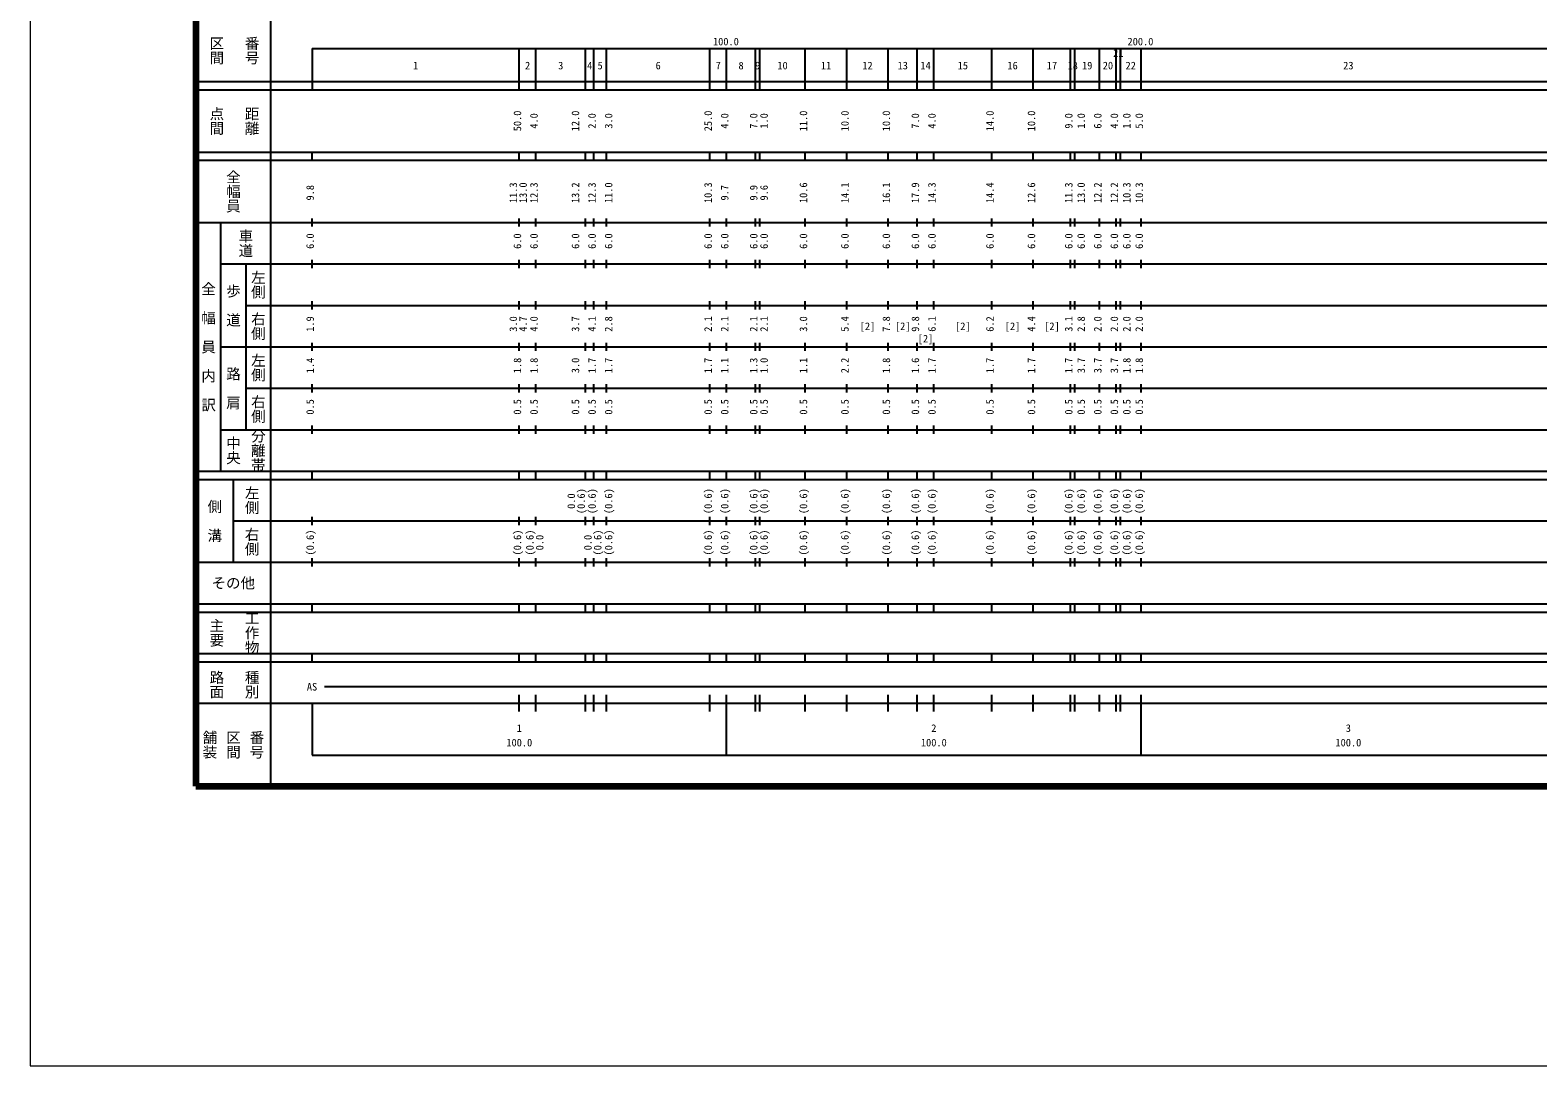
# Model space of a CAD drawing. Units: millimetres on the paper. Extents: x 0 to 700, y -48 to 448.
# Drawn here: x 0 to 363.7, y -47.5 to 202.4 of the extents above; entities that cross this region are included whole.
import ezdxf
from ezdxf.enums import TextEntityAlignment as Align

# ---------------------------------------------------------------- set-up
doc = ezdxf.new("R2010")
doc.units = ezdxf.units.MM
doc.layers.add('S-TTL', color=7, linetype='Continuous', lineweight=25)
doc.layers.add('作業レイヤ1', color=7, linetype='Continuous', lineweight=13)
doc.styles.add('@ＭＳ ゴシック', font='')
doc.styles.add('ＭＳ ゴシック', font='')
doc.styles.get('@ＭＳ ゴシック').set_extended_font_data('@MS Gothic')
doc.styles.get('ＭＳ ゴシック').set_extended_font_data('MS Gothic')

msp = doc.modelspace()

# ---------------------------------------------------------------- linework, layer by layer
at = {"layer": 'S-TTL', "color": 2, "lineweight": 140}
for p, q in [((40, 380), (40, 20)), ((40, 20), (680, 20))]:
    msp.add_line(p, q, dxfattribs=at)
at = {"layer": 'S-TTL'}
for p, q in [((58, 370), (58, 20)), ((68, 198), (579, 198)), ((68, 198), (68, 188)), ((118, 188), (118, 198)), ((122, 188), (122, 198)), ((134, 188), (134, 198)), ((136, 188), (136, 198)), ((139, 188), (139, 198)), ((164, 188), (164, 198)), ((168, 188), (168, 198)), ((175, 188), (175, 198)), ((176, 188), (176, 198)), ((187, 188), (187, 198)), ((197, 188), (197, 198)), ((207, 188), (207, 198)), ((214, 188), (214, 198)), ((218, 188), (218, 198)), ((232, 188), (232, 198)), ((242, 188), (242, 198)), ((251, 188), (251, 198)), ((252, 188), (252, 198)), ((258, 188), (258, 198)), ((262, 188), (262, 198)), ((263, 188), (263, 198)), ((268, 188), (268, 198)), ((40, 190), (579, 190)), ((40, 188), (579, 188)), ((40, 173), (579, 173)), ((40, 171), (579, 171)), ((68, 171), (68, 173)), ((118, 171), (118, 173)), ((122, 171), (122, 173)), ((134, 171), (134, 173)), ((136, 171), (136, 173)), ((139, 171), (139, 173)), ((164, 171), (164, 173)), ((168, 171), (168, 173)), ((175, 171), (175, 173)), ((176, 171), (176, 173)), ((187, 171), (187, 173)), ((197, 171), (197, 173)), ((207, 171), (207, 173)), ((214, 171), (214, 173)), ((218, 171), (218, 173)), ((232, 171), (232, 173)), ((242, 171), (242, 173)), ((251, 171), (251, 173)), ((252, 171), (252, 173)), ((258, 171), (258, 173)), ((262, 171), (262, 173)), ((263, 171), (263, 173)), ((268, 171), (268, 173)), ((68, 155), (68, 157)), ((118, 155), (118, 157)), ((122, 155), (122, 157)), ((134, 155), (134, 157)), ((136, 155), (136, 157)), ((139, 155), (139, 157)), ((164, 155), (164, 157)), ((168, 155), (168, 157)), ((175, 155), (175, 157)), ((176, 155), (176, 157)), ((187, 155), (187, 157)), ((197, 155), (197, 157)), ((207, 155), (207, 157)), ((214, 155), (214, 157)), ((218, 155), (218, 157)), ((232, 155), (232, 157)), ((242, 155), (242, 157)), ((251, 155), (251, 157)), ((252, 155), (252, 157)), ((258, 155), (258, 157)), ((262, 155), (262, 157)), ((263, 155), (263, 157)), ((268, 155), (268, 157)), ((40, 156), (579, 156)), ((46, 96), (46, 156)), ((46, 146), (579, 146)), ((52, 146), (52, 106)), ((68, 145), (68, 147)), ((118, 145), (118, 147)), ((122, 145), (122, 147)), ((134, 145), (134, 147)), ((136, 145), (136, 147)), ((139, 145), (139, 147)), ((164, 145), (164, 147)), ((168, 145), (168, 147)), ((175, 145), (175, 147)), ((176, 145), (176, 147)), ((187, 145), (187, 147)), ((197, 145), (197, 147)), ((207, 145), (207, 147)), ((214, 145), (214, 147)), ((218, 145), (218, 147)), ((232, 145), (232, 147)), ((242, 145), (242, 147)), ((251, 145), (251, 147)), ((252, 145), (252, 147)), ((258, 145), (258, 147)), ((262, 145), (262, 147)), ((263, 145), (263, 147)), ((268, 145), (268, 147)), ((52, 136), (579, 136)), ((68, 135), (68, 137)), ((118, 135), (118, 137)), ((122, 135), (122, 137)), ((134, 135), (134, 137)), ((136, 135), (136, 137)), ((139, 135), (139, 137)), ((164, 135), (164, 137)), ((168, 135), (168, 137)), ((175, 135), (175, 137)), ((176, 135), (176, 137)), ((187, 135), (187, 137)), ((197, 135), (197, 137)), ((207, 135), (207, 137)), ((214, 135), (214, 137)), ((218, 135), (218, 137)), ((232, 135), (232, 137)), ((242, 135), (242, 137)), ((251, 135), (251, 137)), ((252, 135), (252, 137)), ((258, 135), (258, 137)), ((262, 135), (262, 137)), ((263, 135), (263, 137)), ((268, 135), (268, 137)), ((46, 126), (579, 126)), ((68, 125), (68, 127)), ((118, 125), (118, 127)), ((122, 125), (122, 127)), ((134, 125), (134, 127)), ((136, 125), (136, 127)), ((139, 125), (139, 127)), ((164, 125), (164, 127)), ((168, 125), (168, 127)), ((175, 125), (175, 127)), ((176, 125), (176, 127)), ((187, 125), (187, 127)), ((197, 125), (197, 127)), ((207, 125), (207, 127)), ((214, 125), (214, 127)), ((218, 125), (218, 127)), ((232, 125), (232, 127)), ((242, 125), (242, 127)), ((251, 125), (251, 127)), ((252, 125), (252, 127)), ((258, 125), (258, 127)), ((262, 125), (262, 127)), ((263, 125), (263, 127)), ((268, 125), (268, 127)), ((68, 115), (68, 117)), ((118, 115), (118, 117)), ((122, 115), (122, 117)), ((134, 115), (134, 117)), ((136, 115), (136, 117)), ((139, 115), (139, 117)), ((164, 115), (164, 117)), ((168, 115), (168, 117)), ((175, 115), (175, 117)), ((176, 115), (176, 117)), ((187, 115), (187, 117)), ((197, 115), (197, 117)), ((207, 115), (207, 117)), ((214, 115), (214, 117)), ((218, 115), (218, 117)), ((232, 115), (232, 117)), ((242, 115), (242, 117)), ((251, 115), (251, 117)), ((252, 115), (252, 117)), ((258, 115), (258, 117)), ((262, 115), (262, 117)), ((263, 115), (263, 117)), ((268, 115), (268, 117)), ((52, 116), (579, 116)), ((46, 106), (579, 106)), ((68, 105), (68, 107)), ((118, 105), (118, 107)), ((122, 105), (122, 107)), ((134, 105), (134, 107)), ((136, 105), (136, 107)), ((139, 105), (139, 107)), ((164, 105), (164, 107)), ((168, 105), (168, 107)), ((175, 105), (175, 107)), ((176, 105), (176, 107)), ((187, 105), (187, 107)), ((197, 105), (197, 107)), ((207, 105), (207, 107)), ((214, 105), (214, 107)), ((218, 105), (218, 107)), ((232, 105), (232, 107)), ((242, 105), (242, 107)), ((251, 105), (251, 107)), ((252, 105), (252, 107)), ((258, 105), (258, 107)), ((262, 105), (262, 107)), ((263, 105), (263, 107)), ((268, 105), (268, 107)), ((40, 96), (579, 96)), ((68, 94), (68, 96)), ((118, 94), (118, 96)), ((122, 94), (122, 96)), ((134, 94), (134, 96)), ((136, 94), (136, 96)), ((139, 94), (139, 96)), ((164, 94), (164, 96)), ((168, 94), (168, 96)), ((175, 94), (175, 96)), ((176, 94), (176, 96)), ((187, 94), (187, 96)), ((197, 94), (197, 96)), ((207, 94), (207, 96)), ((214, 94), (214, 96)), ((218, 94), (218, 96)), ((232, 94), (232, 96)), ((242, 94), (242, 96)), ((251, 94), (251, 96)), ((252, 94), (252, 96)), ((258, 94), (258, 96)), ((262, 94), (262, 96)), ((263, 94), (263, 96)), ((268, 94), (268, 96)), ((40, 94), (579, 94)), ((49, 94), (49, 74)), ((49, 84), (579, 84)), ((68, 83), (68, 85)), ((118, 83), (118, 85)), ((122, 83), (122, 85)), ((134, 83), (134, 85)), ((136, 83), (136, 85)), ((139, 83), (139, 85)), ((164, 83), (164, 85)), ((168, 83), (168, 85)), ((175, 83), (175, 85)), ((176, 83), (176, 85)), ((187, 83), (187, 85)), ((197, 83), (197, 85)), ((207, 83), (207, 85)), ((214, 83), (214, 85)), ((218, 83), (218, 85)), ((232, 83), (232, 85)), ((242, 83), (242, 85)), ((251, 83), (251, 85)), ((252, 83), (252, 85)), ((258, 83), (258, 85)), ((262, 83), (262, 85)), ((263, 83), (263, 85)), ((268, 83), (268, 85)), ((40, 74), (579, 74)), ((68, 73), (68, 75)), ((118, 73), (118, 75)), ((122, 73), (122, 75)), ((134, 73), (134, 75)), ((136, 73), (136, 75)), ((139, 73), (139, 75)), ((164, 73), (164, 75)), ((168, 73), (168, 75)), ((175, 73), (175, 75)), ((176, 73), (176, 75)), ((187, 73), (187, 75)), ((197, 73), (197, 75)), ((207, 73), (207, 75)), ((214, 73), (214, 75)), ((218, 73), (218, 75)), ((232, 73), (232, 75)), ((242, 73), (242, 75)), ((251, 73), (251, 75)), ((252, 73), (252, 75)), ((258, 73), (258, 75)), ((262, 73), (262, 75)), ((263, 73), (263, 75)), ((268, 73), (268, 75)), ((40, 64), (579, 64)), ((40, 62), (579, 62)), ((68, 62), (68, 64)), ((118, 62), (118, 64)), ((122, 62), (122, 64)), ((134, 62), (134, 64)), ((136, 62), (136, 64)), ((139, 62), (139, 64)), ((164, 62), (164, 64)), ((168, 62), (168, 64)), ((175, 62), (175, 64)), ((176, 62), (176, 64)), ((187, 62), (187, 64)), ((197, 62), (197, 64)), ((207, 62), (207, 64)), ((214, 62), (214, 64)), ((218, 62), (218, 64)), ((232, 62), (232, 64)), ((242, 62), (242, 64)), ((251, 62), (251, 64)), ((252, 62), (252, 64)), ((258, 62), (258, 64)), ((262, 62), (262, 64)), ((263, 62), (263, 64)), ((268, 62), (268, 64)), ((40, 52), (579, 52)), ((68, 50), (68, 52)), ((118, 50), (118, 52)), ((122, 50), (122, 52)), ((134, 50), (134, 52)), ((136, 50), (136, 52)), ((139, 50), (139, 52)), ((164, 50), (164, 52)), ((168, 50), (168, 52)), ((175, 50), (175, 52)), ((176, 50), (176, 52)), ((187, 50), (187, 52)), ((197, 50), (197, 52)), ((207, 50), (207, 52)), ((214, 50), (214, 52)), ((218, 50), (218, 52)), ((232, 50), (232, 52)), ((242, 50), (242, 52)), ((251, 50), (251, 52)), ((252, 50), (252, 52)), ((258, 50), (258, 52)), ((262, 50), (262, 52)), ((263, 50), (263, 52)), ((268, 50), (268, 52)), ((40, 50), (579, 50)), ((71, 44), (565, 44)), ((118, 38), (118, 42)), ((122, 38), (122, 42)), ((134, 38), (134, 42)), ((136, 38), (136, 42)), ((139, 38), (139, 42)), ((164, 38), (164, 42)), ((168, 27.5), (168, 42)), ((175, 38), (175, 42)), ((176, 38), (176, 42)), ((187, 38), (187, 42)), ((197, 38), (197, 42)), ((207, 38), (207, 42)), ((214, 38), (214, 42)), ((218, 38), (218, 42)), ((232, 38), (232, 42)), ((242, 38), (242, 42)), ((251, 38), (251, 42)), ((252, 38), (252, 42)), ((258, 38), (258, 42)), ((262, 38), (262, 42)), ((263, 38), (263, 42)), ((268, 27.5), (268, 42)), ((40, 40), (579, 40)), ((68, 40), (68, 27.5)), ((68, 27.5), (579, 27.5))]:
    msp.add_line(p, q, dxfattribs=at)
at = {"layer": '作業レイヤ1'}
msp.add_lwpolyline([(0, -47.5), (700, -47.5), (700, 447.5), (0, 447.5)], close=True, dxfattribs=at)

# ---------------------------------------------------------------- texts
at = {"layer": 'S-TTL', "style": '@ＭＳ ゴシック'}
for s, p in [('区間', (45, 197.5)), ('番号', (53.5, 197.5)), ('点間', (45, 180.5)), ('距離', (53.5, 180.5)), ('全幅員', (49, 163.5)), ('車道', (52, 151)), ('左側', (55, 141)), ('全\u3000幅\u3000員\u3000内\u3000訳', (43, 126)), ('歩\u3000道', (49, 136)), ('右側', (55, 131)), ('左側', (55, 121)), ('路\u3000肩', (49, 116)), ('右側', (55, 111)), ('分離帯', (55, 101)), ('中央', (49, 101)), ('左側', (53.5, 89)), ('側\u3000溝', (44.5, 84)), ('右側', (53.5, 79)), ('主要', (45, 57)), ('工作物', (53.5, 57)), ('路面', (45, 44.5)), ('種別', (53.5, 44.5)), ('舗装', (43.333, 30)), ('区間', (49, 30)), ('番号', (54.667, 30))]:
    msp.add_text(s, height=2.566, rotation=270, dxfattribs=at).set_placement(p, align=Align.MIDDLE_CENTER)
at = {"layer": 'S-TTL', "style": 'ＭＳ ゴシック'}
for s, p in [('100.0', (167.844, 198.195)), ('200.0', (267.844, 198.195)), ('21', (262.5, 195.405)), ('1', (93, 192.405)), ('2', (120, 192.405)), ('3', (128, 192.405)), ('4', (135, 192.405)), ('5', (137.5, 192.405)), ('6', (151.5, 192.405)), ('7', (166, 192.405)), ('8', (171.5, 192.405)), ('9', (175.5, 192.405)), ('10', (181.5, 192.405)), ('11', (192, 192.405)), ('12', (202, 192.405)), ('13', (210.5, 192.405)), ('14', (216, 192.405)), ('15', (225, 192.405)), ('16', (237, 192.405)), ('17', (246.5, 192.405)), ('18', (251.5, 192.405)), ('19', (255, 192.405)), ('20', (260, 192.405)), ('22', (265.5, 192.405)), ('23', (318, 192.405)), ('[2]', (202, 129.5)), ('[2]', (210.5, 129.5)), ('[2]', (225, 129.5)), ('[2]', (237, 129.5)), ('[2]', (246.5, 129.5)), ('[2]', (216, 126.5)), ('AS', (68, 42.5)), ('1', (118, 32.523)), ('2', (218, 32.523)), ('3', (318, 32.523)), ('100.0', (118, 29.033)), ('100.0', (218, 29.033)), ('100.0', (318, 29.033))]:
    msp.add_text(s, height=1.833, dxfattribs=at).set_placement(p, align=Align.BOTTOM_CENTER)
for s, p in [('50.0', (119, 180.5)), ('4.0', (123, 180.5)), ('12.0', (133, 180.5)), ('2.0', (137, 180.5)), ('3.0', (141, 180.5)), ('25.0', (165, 180.5)), ('4.0', (169, 180.5)), ('7.0', (176, 180.5)), ('1.0', (178.5, 180.5)), ('11.0', (188, 180.5)), ('10.0', (198, 180.5)), ('10.0', (208, 180.5)), ('7.0', (215, 180.5)), ('4.0', (219, 180.5)), ('14.0', (233, 180.5)), ('10.0', (243, 180.5)), ('9.0', (252, 180.5)), ('1.0', (255, 180.5)), ('6.0', (259, 180.5)), ('4.0', (263, 180.5)), ('1.0', (266, 180.5)), ('5.0', (269, 180.5)), ('9.8', (69, 163.174)), ('11.3', (118, 163.174)), ('13.0', (120.37, 163.174)), ('12.3', (123, 163.174)), ('13.2', (133, 163.174)), ('12.3', (137, 163.174)), ('11.0', (141, 163.174)), ('10.3', (165, 163.174)), ('9.7', (169, 163.174)), ('9.9', (176, 163.174)), ('9.6', (178.5, 163.174)), ('10.6', (188, 163.174)), ('14.1', (198, 163.174)), ('16.1', (208, 163.174)), ('17.9', (215, 163.174)), ('14.3', (219, 163.174)), ('14.4', (233, 163.174)), ('12.6', (243, 163.174)), ('11.3', (252, 163.174)), ('13.0', (255, 163.174)), ('12.2', (259, 163.174)), ('12.2', (263, 163.174)), ('10.3', (266, 163.174)), ('10.3', (269, 163.174)), ('6.0', (69, 151.5)), ('6.0', (119, 151.5)), ('6.0', (123, 151.5)), ('6.0', (133, 151.5)), ('6.0', (137, 151.5)), ('6.0', (141, 151.5)), ('6.0', (165, 151.5)), ('6.0', (169, 151.5)), ('6.0', (176, 151.5)), ('6.0', (178.5, 151.5)), ('6.0', (188, 151.5)), ('6.0', (198, 151.5)), ('6.0', (208, 151.5)), ('6.0', (215, 151.5)), ('6.0', (219, 151.5)), ('6.0', (233, 151.5)), ('6.0', (243, 151.5)), ('6.0', (252, 151.5)), ('6.0', (255, 151.5)), ('6.0', (259, 151.5)), ('6.0', (263, 151.5)), ('6.0', (266, 151.5)), ('6.0', (269, 151.5)), ('1.9', (69, 131.5)), ('3.0', (118, 131.5)), ('4.7', (120.37, 131.5)), ('4.0', (123, 131.5)), ('3.7', (133, 131.5)), ('4.1', (137, 131.5)), ('2.8', (141, 131.5)), ('2.1', (165, 131.5)), ('2.1', (169, 131.5)), ('2.1', (176, 131.5)), ('2.1', (178.5, 131.5)), ('3.0', (188, 131.5)), ('5.4', (198, 131.5)), ('7.8', (208, 131.5)), ('9.8', (215, 131.5)), ('6.1', (219, 131.5)), ('6.2', (233, 131.5)), ('4.4', (243, 131.5)), ('3.1', (252, 131.5)), ('2.8', (255, 131.5)), ('2.0', (259, 131.5)), ('2.0', (263, 131.5)), ('2.0', (266, 131.5)), ('2.0', (269, 131.5)), ('1.4', (69, 121.5)), ('1.8', (119, 121.5)), ('1.8', (123, 121.5)), ('3.0', (133, 121.5)), ('1.7', (137, 121.5)), ('1.7', (141, 121.5)), ('1.7', (165, 121.5)), ('1.1', (169, 121.5)), ('1.3', (176, 121.5)), ('1.0', (178.5, 121.5)), ('1.1', (188, 121.5)), ('2.2', (198, 121.5)), ('1.8', (208, 121.5)), ('1.6', (215, 121.5)), ('1.7', (219, 121.5)), ('1.7', (233, 121.5)), ('1.7', (243, 121.5)), ('1.7', (252, 121.5)), ('3.7', (255, 121.5)), ('3.7', (259, 121.5)), ('3.7', (263, 121.5)), ('1.8', (266, 121.5)), ('1.8', (269, 121.5)), ('0.5', (69, 111.5)), ('0.5', (119, 111.5)), ('0.5', (123, 111.5)), ('0.5', (133, 111.5)), ('0.5', (137, 111.5)), ('0.5', (141, 111.5)), ('0.5', (165, 111.5)), ('0.5', (169, 111.5)), ('0.5', (176, 111.5)), ('0.5', (178.5, 111.5)), ('0.5', (188, 111.5)), ('0.5', (198, 111.5)), ('0.5', (208, 111.5)), ('0.5', (215, 111.5)), ('0.5', (219, 111.5)), ('0.5', (233, 111.5)), ('0.5', (243, 111.5)), ('0.5', (252, 111.5)), ('0.5', (255, 111.5)), ('0.5', (259, 111.5)), ('0.5', (263, 111.5)), ('0.5', (266, 111.5)), ('0.5', (269, 111.5)), ('(0.6)', (134.37, 88.764)), ('(0.6)', (137, 88.764)), ('(0.6)', (141, 88.764)), ('(0.6)', (165, 88.764)), ('(0.6)', (169, 88.764)), ('(0.6)', (176, 88.764)), ('(0.6)', (178.5, 88.764)), ('(0.6)', (188, 88.764)), ('(0.6)', (198, 88.764)), ('(0.6)', (208, 88.764)), ('(0.6)', (215, 88.764)), ('(0.6)', (219, 88.764)), ('(0.6)', (233, 88.764)), ('(0.6)', (243, 88.764)), ('(0.6)', (252, 88.764)), ('(0.6)', (255, 88.764)), ('(0.6)', (259, 88.764)), ('(0.6)', (263, 88.764)), ('(0.6)', (266, 88.764)), ('(0.6)', (269, 88.764)), ('0.0', (132, 88.764)), ('(0.6)', (69, 78.764)), ('(0.6)', (119, 78.764)), ('(0.6)', (122, 78.764)), ('0.0', (124.37, 78.764)), ('0.0', (136, 78.764)), ('(0.6)', (138.37, 78.764)), ('(0.6)', (141, 78.764)), ('(0.6)', (165, 78.764)), ('(0.6)', (169, 78.764)), ('(0.6)', (176, 78.764)), ('(0.6)', (178.5, 78.764)), ('(0.6)', (188, 78.764)), ('(0.6)', (198, 78.764)), ('(0.6)', (208, 78.764)), ('(0.6)', (215, 78.764)), ('(0.6)', (219, 78.764)), ('(0.6)', (233, 78.764)), ('(0.6)', (243, 78.764)), ('(0.6)', (252, 78.764)), ('(0.6)', (255, 78.764)), ('(0.6)', (259, 78.764)), ('(0.6)', (263, 78.764)), ('(0.6)', (266, 78.764)), ('(0.6)', (269, 78.764))]:
    msp.add_text(s, height=1.833, rotation=90, dxfattribs=at).set_placement(p, align=Align.BOTTOM_CENTER)
msp.add_text('その他', height=2.566, dxfattribs=at).set_placement((49, 69), align=Align.MIDDLE_CENTER)

doc.saveas('drawing.dxf')
